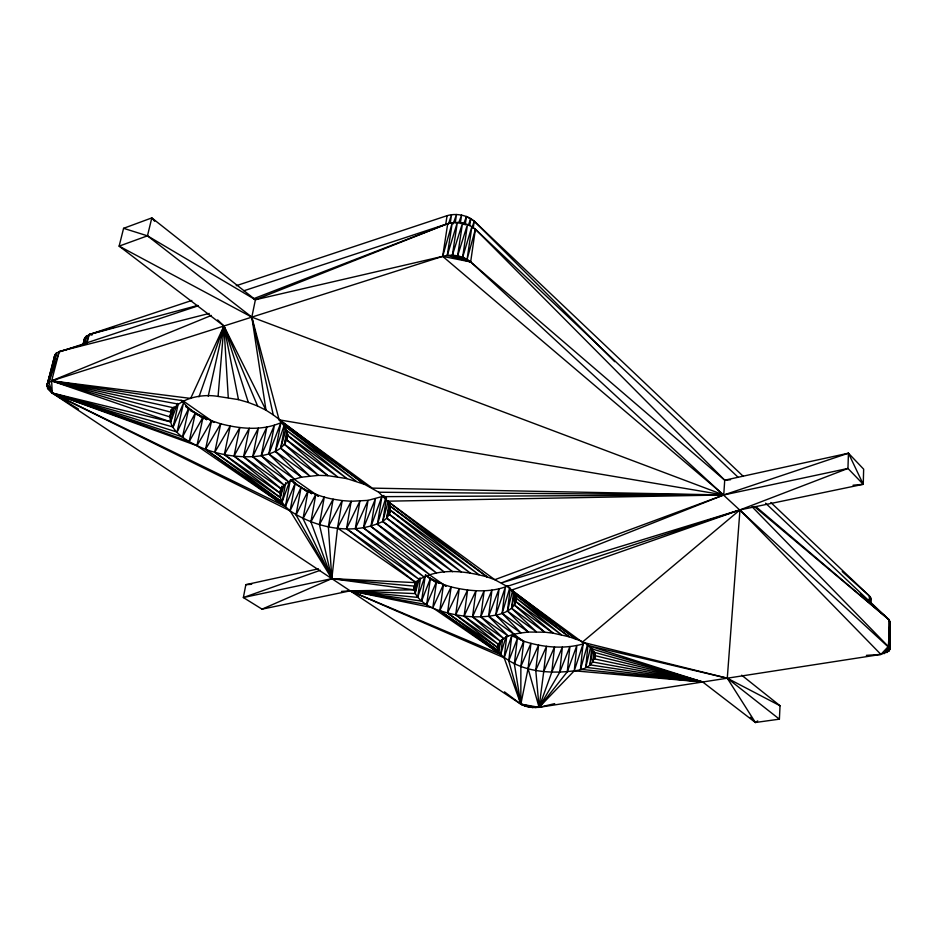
<?xml version="1.0" encoding="UTF-8"?>
<svg xmlns="http://www.w3.org/2000/svg" width="937" height="937" viewBox="0 0 937 937"><rect width="100%" height="100%" fill="white"/><g stroke="black" fill="none" stroke-linecap="round" stroke-linejoin="round"><path stroke-width="1.41" d="M525.973 706.369L520.843 704.155L520.867 666.406L523.795 641.236L511.754 635.696L504.141 657.786L520.843 704.155L525.973 706.369L532.638 707.529L539.08 707.33L880.921 654.413L888.744 651.227L889.623 649.692L890.15 622.824L888.85 619.58L765.564 503.169M889.026 637.101L888.744 651.227L888.85 619.58L860.541 594.222M869.231 601.659L869.384 595.955L770.858 502.513M870.414 603.287L870.555 597.595L869.384 595.955L842.222 571.558M870.625 603.533L870.555 597.595L870.04 603.229M890.15 622.824L889.623 649.692L888.323 646.507L752.048 506.718M863.246 484.3L863.656 469.168L848.442 453.192L724.723 480.189L470.655 261.938C463.007 255.649 452.161 253.81 442.686 256.363L255.403 299.746L147.46 235.831L123.59 228.323L119.14 246.126L223.931 326.006L266.003 410.207L273.241 414.857L364.645 484.394L378.712 492.241L387.567 501.19L487.181 576.934L494.783 579.698L507.069 586.421L576.161 639.292C600.172 646.343 600.594 668.257 574.264 670.81C549.351 674.066 520.211 671.899 500.709 654.459L439.816 610.608C427.647 607.633 404.023 592.699 419.237 579.511C439.664 567.588 465.349 571.008 487.181 576.934L389.722 505.734L387.567 501.19L723.739 494.97L847.95 468.453L863.246 484.3L739.961 509.904L501.482 582.896L723.739 494.97L848.442 453.192L863.246 484.3L853.045 485.214M848.442 453.192L847.95 468.453L739.961 509.904L511.403 590.169L514.354 594.023L569.11 636.773L576.161 639.292L514.354 594.023C520.855 605.841 505.441 613.723 495.802 615.094C477.179 618.678 457.724 616.558 439.816 610.608L443.47 584.524L430.423 578.422L421.568 601.097L350.192 590.849L341.478 591.411M870.578 603.487L870.731 599.27L869.384 595.955M780.029 705.748L727.276 678.201L587.394 645.359L702.703 681.995L755.386 722.497L779.397 719.159L780.029 705.748L741.671 675.19M243.761 290.81L447.71 223.65C457.092 221.015 467.891 222.877 475.399 229.225L724.723 480.189L723.739 494.97L494.783 579.698L387.567 501.19M287.776 434.452C286.593 451.353 266.53 455.769 252.732 456.659C230.725 457.596 208.307 452.594 189.18 441.561C146.313 416.098 184.53 390.717 218.075 396.421L223.931 326.006L217.653 319.904M197.976 305.884L56.571 352.874L47.318 383.901L47.564 388.363L52.249 393.036L520.843 704.155L539.08 707.33L574.264 670.81L702.703 681.995L594.62 658.922L595.171 653.124M591.247 648.72L702.703 681.995L589.982 664.848L591.657 647.877M593.765 652.175L702.703 681.995L592.957 662.037L593.929 652.105M594.62 658.922L595.171 653.241M594.89 655.607L702.703 681.995L585.777 667.285L588.026 644.726M702.703 681.995L580.495 669.299L583.037 643.977C563.664 649.364 542.757 647.397 523.795 641.236L514.354 663.841L520.843 704.155L529.229 707.107M516.334 597.256L515.877 601.601L553.146 633.166L569.11 636.773L515.854 597.865L561.357 634.712L515.877 601.601L516.381 597.408M532.638 707.529L520.843 704.155L528.07 668.561L538.588 645.136L535.765 670.271L539.08 707.33L567.272 671.806L569.895 646.589L559.717 672.251L539.08 707.33L528.07 668.561L530.939 643.426L520.867 666.406M559.717 672.251L562.387 647.069L551.799 672.134L539.08 707.33L554.681 703.628M551.799 672.134L554.517 646.987L543.741 671.466L539.08 707.33M543.741 671.466L546.517 646.331L535.765 670.271M514.354 663.841L517.341 638.636L508.732 660.936L520.843 704.155L535.999 707.599M515.783 593.953L514.436 605.103L544.737 632.194L553.146 633.166L514.436 605.103L515.76 596.506M508.732 660.936L511.754 635.696M510.161 588.881L507.456 611.053L528.316 632.042L544.737 632.194L511.602 608.277L513.617 591.61M506.858 635.298L504.141 657.786L350.192 590.849L262.044 609.155L243.362 597.548L245.845 584.676L318.428 568.841M498.308 643.414L497.793 647.666L498.578 651.051L500.709 654.459L505.98 636.61M499.796 641.166L498.578 651.051L439.816 610.608L451.119 586.902C469.601 591.364 490.016 593.203 508.018 585.906M415.841 581.338L413.955 589.795L350.192 590.849L500.709 654.459L502.607 638.964M419.518 578.141L415.103 593.601L350.192 590.849L426.663 604.599L430.423 578.422L436.431 582.58M886.906 652.585L888.323 646.507L890.009 621.184L889.482 648.088L470.655 261.938L475.399 229.225L737.934 477.085M421.568 601.097L425.175 576.255M592.957 662.037L594.409 651.988M415.103 593.601L416.942 581.104M469.73 225.618L470.761 218.567C463.639 214.596 454.949 213.378 447.078 215.674L236.218 285.715M500.709 654.459L432.8 607.797L350.192 590.849L417.679 597.396L420.514 578.024M473.197 228.195L474.216 221.155L470.761 218.567L468.301 225.419M465.197 224.962L466.45 216.506L474.216 221.155L743.31 476.383M383.865 496.645L723.739 494.97L442.686 256.363L452.266 222.655L447.277 255.391L470.655 261.938L462.644 257.265L467.481 224.505L457.619 255.86L470.655 261.938L442.686 256.363L51.64 380.855L47.318 383.901L52.249 393.036L78.439 409.059M414.974 582.837L413.955 589.795L331.827 578.656L243.362 597.548L320.337 570.293M460.313 223.58L461.59 215.123L458.673 222.901M457.619 255.86L462.515 223.1L452.384 255.227L470.655 261.938M455.218 222.959L456.495 214.503L453.145 223.884M452.384 255.227L457.326 222.467L447.277 255.391M442.686 256.363L447.71 223.65L253.435 298.786M450.252 223.147L451.54 214.69L448.366 224.376M445.766 224.119L447.078 215.674M386.489 497.91L382.741 521.487C353.448 535.554 316.413 528.398 290.095 510.841L52.249 393.036L47.564 388.363M389.148 502.853L386.735 518.149L382.741 521.487L444.197 571.968L377.424 524.275L381.863 496.61L383.971 495.474M262.044 609.155L331.827 578.656L328.372 526.629L333.139 499.187C318.955 496.575 305.614 490.719 293.562 482.895M385.821 497.91L377.424 524.275L436.466 572.964L370.958 526.442L375.421 498.847L363.509 527.918L423.805 576.794L355.299 528.691L359.867 501.19L346.549 528.726L419.237 579.511L355.299 528.691L368.03 500.381L363.509 527.918L429.603 574.592L370.958 526.442L381.863 496.61L368.03 500.381L351.176 501.26L346.549 528.726L416.028 582.65L331.827 578.656L319.435 524.556L324.272 497.102L310.908 521.862L331.827 578.656L414.259 586.117M498.519 643.532L497.793 647.666L447.523 612.974L451.119 586.902L443.47 584.524L432.8 607.797L436.513 581.666L438.926 583.294L436.513 581.666L426.663 604.599M310.908 521.862L315.816 494.385L318.217 496.013M287.753 434.335L286.734 439.968L327.88 475.668L346.995 478.631L364.645 484.394L283.501 424.988L279.121 419.835L251.819 317.128L255.403 299.746L447.71 223.65M416.028 582.65L337.496 528.035L351.176 501.26L342.192 500.592L337.496 528.035L331.827 578.656L303.038 518.618L308.015 491.105L311.634 493.588M190.094 410.511L211.575 420.783L205.531 449.327L285.387 506.495L290.095 510.841L331.827 578.656L296.033 514.917L301.082 487.345L307.043 491.492L290.447 479.861M291.477 479.685L295.202 483.211L285.387 506.495L196.934 445.707L52.249 393.036L48.947 382.144L56.571 352.874L54.943 354.678L46.85 386.032L52.249 393.036L285.387 506.495L290.294 480.189M280.807 488.95C278.699 495.193 280.959 501.857 285.387 506.495M282.365 486.385L280.257 497.524L214.749 452.302L220.71 423.793L211.575 420.783L196.934 445.707L203.06 417.129L206.667 419.577M285.726 482.578L282.084 502.021L205.531 449.327L220.71 423.793C240.223 428.877 261.985 431.055 280.913 422.681L275.396 451.411L301.573 477.167L318.51 475.375L327.88 475.668L284.473 444.337L287.085 430.575M284.848 426.23L280.655 448.191L309.655 475.879L275.396 451.411L284.356 424.707M589.982 664.848L592.992 649.259M83.416 344.102L84.799 337.695L89.167 334.556L191.827 300.461M514.753 592.746L511.602 608.277L536.374 631.807L507.456 611.053L512.703 590.216M83.088 344.441L84.799 337.695L83.042 344.687L59.242 351.562L51.64 380.855L52.249 393.036L189.18 441.561L195.388 412.924L203.716 418.687L188.782 408.274L181.075 400.204M51.758 369.178L54.943 354.678L46.85 386.032M177.55 403.425L170.675 421.884L52.249 393.036L182.504 436.97L188.782 408.274L186.135 407.115M389.745 504.364L386.735 518.149L452.571 571.64L382.741 521.487L388.211 501.166M177.081 432.074L183.429 403.297L173.099 427.003L52.249 393.036L177.081 432.074L188.782 408.274M174.059 406.728L170.675 421.884L51.64 380.855L211.375 315.418M173.099 427.003L178.288 403.636M378.712 492.241L723.739 494.97L251.819 317.128L119.14 246.126L147.46 235.831L251.819 317.128L266.003 410.207L257.616 406.037L223.931 326.006L190.668 398.412L51.64 380.855L170.839 412.139L171.459 409.364M183.511 400.813L51.64 380.855L169.913 416.883L171.459 409.973M208.213 396.175L223.931 326.006L248.352 402.465L257.616 406.037M170.839 412.139L171.459 409.434M287.062 433.222L284.473 444.337L318.51 475.375L280.655 448.191L286.09 429.087M280.983 488.997L280.011 493.143L224.341 454.574L230.209 426.077L214.749 452.302L282.084 502.021L289.556 481.536M501.19 640.076L498.578 651.051L447.523 612.974L459.224 588.752L455.698 614.813L497.793 647.666C500.335 634.536 517.552 633.447 528.316 632.042L502.138 613.337L505.371 587.089L495.802 615.094L514.097 634.255L488.622 616.265L491.937 590.123L480.798 616.827L503.743 638.554L472.564 616.769L475.973 590.697L464.12 616.089L498.402 644.387L455.698 614.813L467.586 590.029L464.12 616.089L500.393 641.318L472.564 616.769L484.16 590.732L480.798 616.827L508.346 636.176L488.622 616.265L499.07 588.904L495.802 615.094L520.82 632.862L502.138 613.337L509.857 587.452M585.777 667.285L590.814 646.366M147.46 235.831L151.817 217.899L255.403 299.746M84.424 343.984L86.473 335.879L83.955 344.148M86.778 344.02L89.167 334.556L114.431 327.189M475.399 229.225L467.083 259.35L471.885 226.602L462.644 257.265M580.495 669.299L587.522 644.644M169.913 416.883L172.724 407.572M283.981 485.202L280.257 497.524L224.341 454.574L239.825 427.577L234.027 456.085L280.011 493.143L281.885 486.186L281.358 488.997L234.027 456.085L249.301 428.256L243.585 456.787L281.358 488.997C285.691 481.969 293.96 479.065 301.573 477.167L268.86 453.941L274.412 425.269L261.236 455.698L288.701 481.923L252.732 456.659L258.389 428.092L243.585 456.787L284.274 485.214L252.732 456.659L266.834 427.096L261.236 455.698L294.523 479.205L268.86 453.941L280.913 422.681M472.037 227.832L474.216 221.155L614.731 361.694M583.037 643.977L574.264 670.81L576.841 645.546L567.272 671.806M48.947 382.144L59.242 351.562L209.22 313.438M417.679 597.396L424.918 576.196M198.984 396.843L223.931 326.006L238.466 399.619L248.352 402.465M85.806 344.008L89.167 334.556L197.836 305.427M463.464 224.482L466.45 216.506M301.082 487.345L290.095 510.841L295.202 483.211L291.43 480.986M296.033 514.917L308.015 491.105L311.599 493.635M869.887 600.875L870.731 599.27M303.038 518.618L315.816 494.385M328.372 526.629L342.192 500.592L333.139 499.187L319.435 524.556M182.504 436.97L195.388 412.924M189.18 441.561L203.06 417.129L206.608 419.635M884.235 653.663L888.323 646.507L880.921 654.413L866.374 655.361M511.403 590.169L582.322 642.185L739.961 509.904L880.921 654.413M750.408 717.285L755.386 722.497L757.728 720.904M123.59 228.323L151.817 217.899L154.617 221.261M507.069 586.421L739.961 509.904L727.276 678.201L755.386 722.497M724.723 480.189L730.509 479.732M245.845 584.676L251.678 584.29M218.075 396.421L238.466 399.619M177.714 403.976L51.64 380.855L173.462 407.782M89.167 334.556L92.025 335.095M582.322 642.185L727.276 678.201L779.397 719.159M443.47 584.524L445.918 586.129M211.575 420.783L213.999 422.388M512.352 633.88L523.233 641.259M436.326 582.58L425.375 574.873L430.868 579.628M182.656 400.556L213.941 422.458M293.831 479.03L318.193 496.06M428.9 574.393L445.848 586.199M512.574 633.459L523.338 641.06M504.469 691.857L520.843 704.155M185.631 406.072L197.297 414.857M754.215 506.46L888.85 619.58L755.772 506.554M430.423 578.422L432.601 580.331M251.819 317.128L273.241 414.857M223.931 326.006L228.265 397.581M889.447 637.043L889.623 649.692M287.343 435.201L286.734 439.968L337.472 476.769L287.343 435.201L286.265 430.153L283.501 424.988L356.142 481.208L286.265 430.153L346.995 478.631L287.343 435.201M390.155 508.756L389.277 514.343L386.735 518.149L461.332 571.992L389.277 514.343L390.225 508.744M390.296 510.161L389.277 514.343L470.198 573.011L390.296 510.161L389.722 505.734L478.901 574.674L390.296 510.161M723.739 494.97L372.235 488.118L279.121 419.835L723.739 494.97"/></g></svg>
